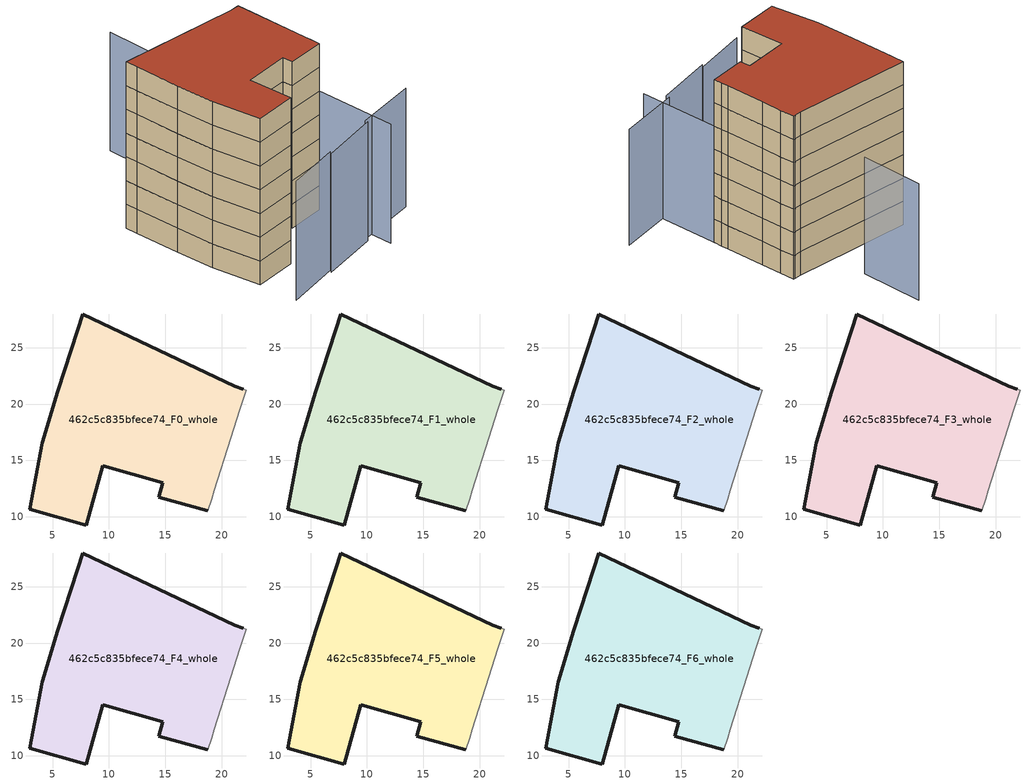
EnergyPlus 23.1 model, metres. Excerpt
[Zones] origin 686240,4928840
462c5c835bfece74_F0_whole
 floor ground (EU_floor_Construction): 21.14,21.59 21.91,21.31 22.16,21.21 21.62,19.5 20.81,16.96 19.35,12.35 19.1,11.55 18.77,10.52 14.41,11.75 14.76,13.01 9.46,14.51 7.99,9.27 2.99,10.68 4.1,16.57 5.46,21.14 7.21,26.58 7.66,27.99 z0
 wall outside (EU_wall_Construction): 21.91,21.31 21.14,21.59 7.66,27.99 7.21,26.58 5.46,21.14 4.1,16.57 2.99,10.68 7.99,9.27 9.46,14.51 14.76,13.01 14.41,11.75 18.77,10.52 z0:3
 wall adiabatic (EU_wall_Construction): 18.77,10.52 19.1,11.55 19.35,12.35 20.81,16.96 21.62,19.5 22.16,21.21 21.91,21.31 z0:3
462c5c835bfece74_F1_whole
 floor to 462c5c835bfece74_F0_whole (EU_floor_Construction): 21.14,21.59 21.91,21.31 22.16,21.21 21.62,19.5 20.81,16.96 19.35,12.35 19.1,11.55 18.77,10.52 14.41,11.75 14.76,13.01 9.46,14.51 7.99,9.27 2.99,10.68 4.1,16.57 5.46,21.14 7.21,26.58 7.66,27.99 z3
 wall outside (EU_wall_Construction): 21.91,21.31 21.14,21.59 7.66,27.99 7.21,26.58 5.46,21.14 4.1,16.57 2.99,10.68 7.99,9.27 9.46,14.51 14.76,13.01 14.41,11.75 18.77,10.52 z3:6
 wall adiabatic (EU_wall_Construction): 18.77,10.52 19.1,11.55 19.35,12.35 20.81,16.96 21.62,19.5 22.16,21.21 21.91,21.31 z3:6
462c5c835bfece74_F2_whole
 floor to 462c5c835bfece74_F1_whole (EU_floor_Construction): 21.14,21.59 21.91,21.31 22.16,21.21 21.62,19.5 20.81,16.96 19.35,12.35 19.1,11.55 18.77,10.52 14.41,11.75 14.76,13.01 9.46,14.51 7.99,9.27 2.99,10.68 4.1,16.57 5.46,21.14 7.21,26.58 7.66,27.99 z6
 wall outside (EU_wall_Construction): 21.91,21.31 21.14,21.59 7.66,27.99 7.21,26.58 5.46,21.14 4.1,16.57 2.99,10.68 7.99,9.27 9.46,14.51 14.76,13.01 14.41,11.75 18.77,10.52 z6:9
 wall adiabatic (EU_wall_Construction): 18.77,10.52 19.1,11.55 19.35,12.35 20.81,16.96 21.62,19.5 22.16,21.21 21.91,21.31 z6:9
462c5c835bfece74_F3_whole
 floor to 462c5c835bfece74_F2_whole (EU_floor_Construction): 21.14,21.59 21.91,21.31 22.16,21.21 21.62,19.5 20.81,16.96 19.35,12.35 19.1,11.55 18.77,10.52 14.41,11.75 14.76,13.01 9.46,14.51 7.99,9.27 2.99,10.68 4.1,16.57 5.46,21.14 7.21,26.58 7.66,27.99 z9
 wall outside (EU_wall_Construction): 21.91,21.31 21.14,21.59 7.66,27.99 7.21,26.58 5.46,21.14 4.1,16.57 2.99,10.68 7.99,9.27 9.46,14.51 14.76,13.01 14.41,11.75 18.77,10.52 z9:12
 wall adiabatic (EU_wall_Construction): 18.77,10.52 19.1,11.55 19.35,12.35 20.81,16.96 21.62,19.5 22.16,21.21 21.91,21.31 z9:12
462c5c835bfece74_F4_whole
 floor to 462c5c835bfece74_F3_whole (EU_floor_Construction): 21.14,21.59 21.91,21.31 22.16,21.21 21.62,19.5 20.81,16.96 19.35,12.35 19.1,11.55 18.77,10.52 14.41,11.75 14.76,13.01 9.46,14.51 7.99,9.27 2.99,10.68 4.1,16.57 5.46,21.14 7.21,26.58 7.66,27.99 z12
 wall outside (EU_wall_Construction): 21.91,21.31 21.14,21.59 7.66,27.99 7.21,26.58 5.46,21.14 4.1,16.57 2.99,10.68 7.99,9.27 9.46,14.51 14.76,13.01 14.41,11.75 18.77,10.52 z12:15
 wall adiabatic (EU_wall_Construction): 18.77,10.52 19.1,11.55 19.35,12.35 20.81,16.96 21.62,19.5 22.16,21.21 21.91,21.31 z12:15
462c5c835bfece74_F5_whole
 floor to 462c5c835bfece74_F4_whole (EU_floor_Construction): 21.14,21.59 21.91,21.31 22.16,21.21 21.62,19.5 20.81,16.96 19.35,12.35 19.1,11.55 18.77,10.52 14.41,11.75 14.76,13.01 9.46,14.51 7.99,9.27 2.99,10.68 4.1,16.57 5.46,21.14 7.21,26.58 7.66,27.99 z15
 wall outside (EU_wall_Construction): 21.91,21.31 21.14,21.59 7.66,27.99 7.21,26.58 5.46,21.14 4.1,16.57 2.99,10.68 7.99,9.27 9.46,14.51 14.76,13.01 14.41,11.75 18.77,10.52 z15:18
 wall adiabatic (EU_wall_Construction): 18.77,10.52 19.1,11.55 19.35,12.35 20.81,16.96 21.62,19.5 22.16,21.21 21.91,21.31 z15:18
462c5c835bfece74_F6_whole
 floor to 462c5c835bfece74_F5_whole (EU_floor_Construction): 21.14,21.59 21.91,21.31 22.16,21.21 21.62,19.5 20.81,16.96 19.35,12.35 19.1,11.55 18.77,10.52 14.41,11.75 14.76,13.01 9.46,14.51 7.99,9.27 2.99,10.68 4.1,16.57 5.46,21.14 7.21,26.58 7.66,27.99 z18
 wall outside (EU_wall_Construction): 21.91,21.31 21.14,21.59 7.66,27.99 7.21,26.58 5.46,21.14 4.1,16.57 2.99,10.68 7.99,9.27 9.46,14.51 14.76,13.01 14.41,11.75 18.77,10.52 z18:21
 wall adiabatic (EU_wall_Construction): 18.77,10.52 19.1,11.55 19.35,12.35 20.81,16.96 21.62,19.5 22.16,21.21 21.91,21.31 z18:21
 roof outside (EU_roof_Construction): 18.77,10.52 19.1,11.55 19.35,12.35 20.81,16.96 21.62,19.5 22.16,21.21 21.91,21.31 21.14,21.59 7.66,27.99 7.21,26.58 5.46,21.14 4.1,16.57 2.99,10.68 7.99,9.27 9.46,14.51 14.76,13.01 14.41,11.75 z21
shading: 15.34,3.83 22.82,2.29 / 8.15,4.68 15.27,3.47 / 1.77,6.05 8.41,4.93 / 15.76,1.02 22.16,21.21 / 18.21,27.88 20.74,35.24 z0:15
[Building]
EU S2 Campaign: North Axis=0; Terrain=City; Solar Distribution=FullExterior
[Site:Location]
Bologna: Latitude=44.5; Longitude=11.25; Time Zone=1; Elevation=37
[SizingPeriod:WeatherFileDays]
AnnualSizingPeriod: Begin Month=1; Begin Day of Month=1; End Month=12; End Day of Month=31; Day of Week for Start Day=Monday; Use Weather File Daylight Saving Period=No; Use Weather File Rain and Snow Indicators=No
[MATERIAL]
EU_InternalMass_Material: Roughness=MediumRough; Thickness=0.1; Conductivity=1; Density=1800; Specific Heat=900; Thermal Absorptance=0.9; Solar Absorptance=0.7; Visible Absorptance=0.7
[MATERIAL:NOMASS] Roughness=MediumRough; Thermal Absorptance=0.9; Solar Absorptance=0.7; Visible Absorptance=0.7
Name | Thermal Resistance
EU_wall_NoMass | 0.905828
EU_roof_NoMass | 0.37593
EU_floor_NoMass | 0.67114
[CONSTRUCTION]
EU_wall_Construction: EU_wall_NoMass
EU_roof_Construction: EU_roof_NoMass
EU_floor_Construction: EU_floor_NoMass
EU_InternalMass_Construction: EU_InternalMass_Material
[ZONE] Type=1; Multiplier=1; Ceiling Height=autocalculate; Floor Area=autocalculate; Part of Total Floor Area=Yes
Name | Volume
462c5c835bfece74_F0_whole | 637.476
462c5c835bfece74_F1_whole; 462c5c835bfece74_F2_whole; 462c5c835bfece74_F3_whole; 462c5c835bfece74_F4_whole; 462c5c835bfece74_F5_whole; 462c5c835bfece74_F6_whole | 637.475
[INTERNALMASS] Construction=EU_InternalMass_Construction; Surface Area=212.492
Name | Zone or ZoneList
462c5c835bfece74_F0_whole_EU_InternalMass | 462c5c835bfece74_F0_whole
462c5c835bfece74_F1_whole_EU_InternalMass | 462c5c835bfece74_F1_whole
462c5c835bfece74_F2_whole_EU_InternalMass | 462c5c835bfece74_F2_whole
462c5c835bfece74_F3_whole_EU_InternalMass | 462c5c835bfece74_F3_whole
462c5c835bfece74_F4_whole_EU_InternalMass | 462c5c835bfece74_F4_whole
462c5c835bfece74_F5_whole_EU_InternalMass | 462c5c835bfece74_F5_whole
462c5c835bfece74_F6_whole_EU_InternalMass | 462c5c835bfece74_F6_whole
[OTHEREQUIPMENT] Fuel Type=Electricity; Design Level Calculation Method=Watts/Area; Power per Zone Floor Area=1; Fraction Latent=0; Fraction Radiant=0; Fraction Lost=0; Carbon Dioxide Generation Rate=0; EndUse Subcategory=EU_Step8_InternalGains
Name | Zone or ZoneList or Space or SpaceList | Schedule
EU_Step8_InternalGain_462c5c835bfece74_F0_whole_f000 | 462c5c835bfece74_F0_whole | EU_Step8_GainSchedule_462c5c835bfece74_F0_whole_f000
EU_Step8_InternalGain_462c5c835bfece74_F1_whole_f000 | 462c5c835bfece74_F1_whole | EU_Step8_GainSchedule_462c5c835bfece74_F1_whole_f000
EU_Step8_InternalGain_462c5c835bfece74_F2_whole_f000 | 462c5c835bfece74_F2_whole | EU_Step8_GainSchedule_462c5c835bfece74_F2_whole_f000
EU_Step8_InternalGain_462c5c835bfece74_F3_whole_f000 | 462c5c835bfece74_F3_whole | EU_Step8_GainSchedule_462c5c835bfece74_F3_whole_f000
EU_Step8_InternalGain_462c5c835bfece74_F4_whole_f000 | 462c5c835bfece74_F4_whole | EU_Step8_GainSchedule_462c5c835bfece74_F4_whole_f000
EU_Step8_InternalGain_462c5c835bfece74_F5_whole_f000 | 462c5c835bfece74_F5_whole | EU_Step8_GainSchedule_462c5c835bfece74_F5_whole_f000
EU_Step8_InternalGain_462c5c835bfece74_F6_whole_f000 | 462c5c835bfece74_F6_whole | EU_Step8_GainSchedule_462c5c835bfece74_F6_whole_f000
[ZONEVENTILATION:DESIGNFLOWRATE] Schedule=EU_AlwaysOn; Design Flow Rate Calculation Method=AirChanges/Hour; Air Changes per Hour=0.73129; Ventilation Type=Natural; Fan Pressure Rise=0; Fan Total Efficiency=1; Constant Term Coefficient=1; Temperature Term Coefficient=0; Velocity Term Coefficient=0; Velocity Squared Term Coefficient=0; Minimum Indoor Temperature=-100; Maximum Indoor Temperature=100; Delta Temperature=-100; Minimum Outdoor Temperature=-100; Maximum Outdoor Temperature=100; Maximum Wind Speed=40
Name | Zone or ZoneList or Space or SpaceList
EU_ConstantAir_462c5c835bfece74_F0_whole | 462c5c835bfece74_F0_whole
EU_ConstantAir_462c5c835bfece74_F1_whole | 462c5c835bfece74_F1_whole
EU_ConstantAir_462c5c835bfece74_F2_whole | 462c5c835bfece74_F2_whole
EU_ConstantAir_462c5c835bfece74_F3_whole | 462c5c835bfece74_F3_whole
EU_ConstantAir_462c5c835bfece74_F4_whole | 462c5c835bfece74_F4_whole
EU_ConstantAir_462c5c835bfece74_F5_whole | 462c5c835bfece74_F5_whole
EU_ConstantAir_462c5c835bfece74_F6_whole | 462c5c835bfece74_F6_whole
[HVACTEMPLATE:THERMOSTAT] Constant Heating Setpoint=20; Constant Cooling Setpoint=50
EU_HeatOnly_462c5c835bfece74_F0_whole; EU_HeatOnly_462c5c835bfece74_F1_whole; EU_HeatOnly_462c5c835bfece74_F2_whole; EU_HeatOnly_462c5c835bfece74_F3_whole; EU_HeatOnly_462c5c835bfece74_F4_whole; EU_HeatOnly_462c5c835bfece74_F5_whole; EU_HeatOnly_462c5c835bfece74_F6_whole
[HVACTEMPLATE:ZONE:IDEALLOADSAIRSYSTEM] System Availability Schedule=EU_AlwaysOn; Maximum Heating Supply Air Temperature=50; Minimum Cooling Supply Air Temperature=13; Maximum Heating Supply Air Humidity Ratio=0.0156; Minimum Cooling Supply Air Humidity Ratio=0.0077; Heating Limit=NoLimit; Cooling Limit=NoLimit; Heating Availability Schedule=EU_AlwaysOn; Cooling Availability Schedule=EU_CoolingOff; Dehumidification Control Type=ConstantSensibleHeatRatio; Cooling Sensible Heat Ratio=0.7; Dehumidification Setpoint=60; Humidification Control Type=None; Humidification Setpoint=30; Outdoor Air Method=None; Outdoor Air Flow Rate per Person=0.00944; Outdoor Air Flow Rate per Zone Floor Area=0; Outdoor Air Flow Rate per Zone=0; Demand Controlled Ventilation Type=None; Outdoor Air Economizer Type=NoEconomizer; Heat Recovery Type=None; Sensible Heat Recovery Effectiveness=0.7; Latent Heat Recovery Effectiveness=0.65
Name | Template Thermostat
462c5c835bfece74_F0_whole | EU_HeatOnly_462c5c835bfece74_F0_whole
462c5c835bfece74_F1_whole | EU_HeatOnly_462c5c835bfece74_F1_whole
462c5c835bfece74_F2_whole | EU_HeatOnly_462c5c835bfece74_F2_whole
462c5c835bfece74_F3_whole | EU_HeatOnly_462c5c835bfece74_F3_whole
462c5c835bfece74_F4_whole | EU_HeatOnly_462c5c835bfece74_F4_whole
462c5c835bfece74_F5_whole | EU_HeatOnly_462c5c835bfece74_F5_whole
462c5c835bfece74_F6_whole | EU_HeatOnly_462c5c835bfece74_F6_whole
[SIZING:ZONE] Zone Cooling Design Supply Air Temperature Input Method=SupplyAirTemperature; Zone Cooling Design Supply Air Temperature=13; Zone Heating Design Supply Air Temperature Input Method=SupplyAirTemperature; Zone Heating Design Supply Air Temperature=50; Zone Cooling Design Supply Air Humidity Ratio=0.008; Zone Heating Design Supply Air Humidity Ratio=0.008; Cooling Design Air Flow Method=DesignDay; Cooling Design Air Flow Rate=0; Cooling Minimum Air Flow per Zone Floor Area=0.000762; Cooling Minimum Air Flow=0; Cooling Minimum Air Flow Fraction=0.2; Heating Design Air Flow Method=DesignDay; Heating Design Air Flow Rate=0; Heating Maximum Air Flow per Zone Floor Area=0.002032; Heating Maximum Air Flow=0.141576; Heating Maximum Air Flow Fraction=0.3; Account for Dedicated Outdoor Air System=No; Dedicated Outdoor Air System Control Strategy=NeutralSupplyAir; Dedicated Outdoor Air Low Setpoint Temperature for Design=autosize; Dedicated Outdoor Air High Setpoint Temperature for Design=autosize; Zone Load Sizing Method=Sensible Load Only No Latent Load; Zone Latent Cooling Design Supply Air Humidity Ratio Input Method=HumidityRatioDifference; Zone Cooling Design Supply Air Humidity Ratio Difference=0.005; Zone Latent Heating Design Supply Air Humidity Ratio Input Method=HumidityRatioDifference; Zone Humidification Design Supply Air Humidity Ratio Difference=0.005
462c5c835bfece74_F0_whole; 462c5c835bfece74_F1_whole; 462c5c835bfece74_F2_whole; 462c5c835bfece74_F3_whole; 462c5c835bfece74_F4_whole; 462c5c835bfece74_F5_whole; 462c5c835bfece74_F6_whole
[SCHEDULE:CONSTANT]
Name | Hourly Value
EU_AlwaysOn | 1
EU_CoolingOff | 0
[SCHEDULE:FILE] Column Number=1; Rows to Skip at Top=0; Number of Hours of Data=8760; Column Separator=Comma; Interpolate to Timestep=No; Minutes per Item=60; Adjust Schedule for Daylight Savings=Yes
Name | File
EU_Step8_GainSchedule_462c5c835bfece74_F0_whole_f000 | ../../schedules/462c5c835bfece74/462c5c835bfece74_F0_whole_f000_gain.csv
EU_Step8_GainSchedule_462c5c835bfece74_F1_whole_f000 | ../../schedules/462c5c835bfece74/462c5c835bfece74_F1_whole_f000_gain.csv
EU_Step8_GainSchedule_462c5c835bfece74_F2_whole_f000 | ../../schedules/462c5c835bfece74/462c5c835bfece74_F2_whole_f000_gain.csv
EU_Step8_GainSchedule_462c5c835bfece74_F3_whole_f000 | ../../schedules/462c5c835bfece74/462c5c835bfece74_F3_whole_f000_gain.csv
EU_Step8_GainSchedule_462c5c835bfece74_F4_whole_f000 | ../../schedules/462c5c835bfece74/462c5c835bfece74_F4_whole_f000_gain.csv
EU_Step8_GainSchedule_462c5c835bfece74_F5_whole_f000 | ../../schedules/462c5c835bfece74/462c5c835bfece74_F5_whole_f000_gain.csv
EU_Step8_GainSchedule_462c5c835bfece74_F6_whole_f000 | ../../schedules/462c5c835bfece74/462c5c835bfece74_F6_whole_f000_gain.csv
